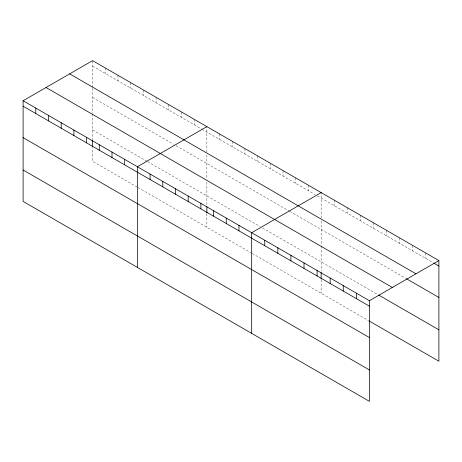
<?xml version="1.0" encoding="UTF-8"?>
<svg xmlns="http://www.w3.org/2000/svg" width="462" height="462" viewBox="0 0 462 462"><rect width="100%" height="100%" fill="white"/><g stroke="black" fill="none" stroke-linecap="round" stroke-linejoin="round"><path stroke-width="0.35" stroke-dasharray="2.31 1.73" d="M92.579 87.52L92.579 60.638M206.866 154.932L206.866 179.325M206.866 152.073L206.866 126.623M321.148 220.917L321.148 245.305M321.148 218.058L321.148 192.602M92.579 66.101L201.42 128.938M202.027 129.291L315.101 194.571M317.521 195.969L433.292 262.809M92.579 97.517L173.608 144.3M176.022 145.697L289.102 210.978M289.709 211.33L405.879 278.401M92.579 129.886L146.997 161.307M147.603 161.654L260.077 226.588M262.497 227.985L377.847 294.583M137.324 187.139L92.579 161.302L92.579 147.736M137.93 187.485L251.611 253.118M252.217 253.471L368.497 320.605M425.814 253.032L425.814 258.495M412.733 245.478L412.733 250.941M399.647 237.924L399.647 243.387M386.567 230.371L386.567 235.834M373.481 222.817L373.481 228.28M360.4 215.263L360.4 220.726M347.314 207.709L347.314 213.173M334.234 200.156L334.234 205.619M321.148 246.027L321.148 271.136M321.148 279.701L321.148 293.266M308.454 185.274L308.454 190.737M295.755 177.939L295.755 183.402M283.056 170.611L283.056 176.068M270.357 163.277L270.357 168.74M257.657 155.948L257.657 161.405M244.958 148.614L244.958 154.077M232.259 141.285L232.259 146.743M219.56 133.951L219.56 139.414M206.866 182.201L206.866 205.867M206.866 213.721L206.866 227.287M194.167 119.288L194.167 124.752M181.468 111.96L181.468 117.417M168.769 104.626L168.769 110.089M156.069 97.297L156.069 102.755M143.37 89.963L143.37 95.426M130.671 82.629L130.671 88.092M117.972 75.3L117.972 80.763M105.272 67.966L105.272 73.429M92.579 88.236L92.579 113.34M92.579 114.062L92.579 139.166"/><path stroke-width="0.69" d="M23.1 100.751L369.421 300.698L369.421 401.363L23.1 201.415L23.1 100.751L92.579 60.638L438.9 260.585L438.9 361.249L369.121 320.963M206.866 126.623L137.387 166.73L137.387 267.4M321.148 192.602L251.675 232.715L251.675 333.379M369.421 300.698L438.9 260.585M433.916 263.173L438.9 266.048M69.652 73.874L415.973 273.822M406.502 278.759L438.9 297.464M46.027 87.514L392.348 287.462M378.465 294.941L438.9 329.833M23.1 106.214L369.421 306.162M23.1 137.63L369.421 337.578M23.1 169.999L369.421 369.947M356.341 293.145L356.341 298.608M343.254 285.591L343.254 291.054M330.174 278.037L330.174 283.501M321.148 272.563L321.148 278.99M317.088 270.484L317.088 275.947M304.008 262.93L304.008 268.393M290.921 255.376L290.921 260.839M277.841 247.823L277.841 253.286M264.755 240.269L264.755 245.732M238.975 225.381L238.975 230.844M226.276 218.052L226.276 223.516M213.577 210.718L213.577 216.181M206.866 206.578L206.866 213.005M200.878 203.39L200.878 208.853M188.178 196.055L188.178 201.519M175.485 188.727L175.485 194.19M162.786 181.393L162.786 186.856M150.086 174.064L150.086 179.527M124.688 159.402L124.688 164.865M111.989 152.067L111.989 157.53M99.29 144.739L99.29 150.202M92.579 139.882L92.579 147.02M86.59 137.405L86.59 142.868M73.897 130.076L73.897 135.539M61.198 122.742L61.198 128.205M48.498 115.413L48.498 120.877M35.799 108.079L35.799 113.542"/></g></svg>
